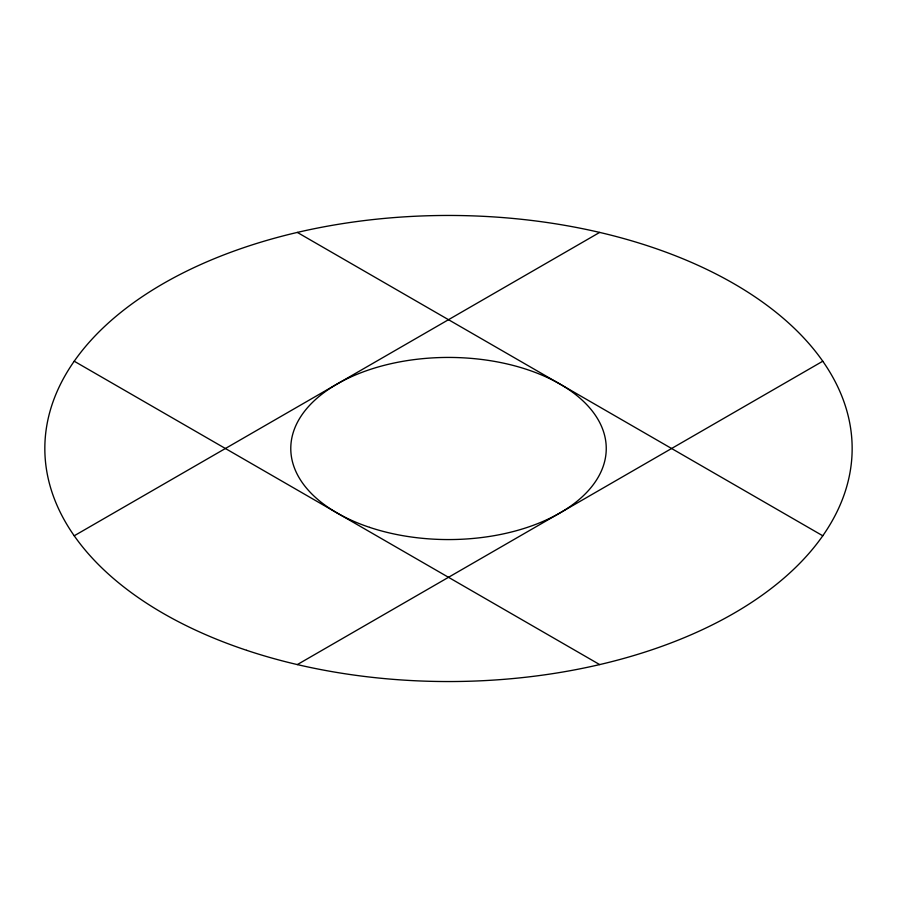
<?xml version="1.0" encoding="UTF-8"?>
<svg xmlns="http://www.w3.org/2000/svg" width="897" height="897" viewBox="0 0 897 897"><rect width="100%" height="100%" fill="white"/><g stroke="black" fill="none" stroke-linecap="round" stroke-linejoin="round"><path stroke-width="1.35" d="M74.227 535.778L599.678 232.413M297.322 664.587L822.773 361.222M297.322 232.413L822.773 535.778M74.227 361.222L599.678 664.587M369.631 527.369A157.749 91.079 0 0 0 606.249 448.5A157.749 91.079 0 0 0 369.631 369.631A157.749 91.079 0 0 0 369.631 527.369M246.675 650.325A403.65 233.041 0 0 0 852.15 448.5A403.65 233.041 0 0 0 246.675 246.675A403.65 233.041 0 0 0 246.675 650.325"/></g></svg>
